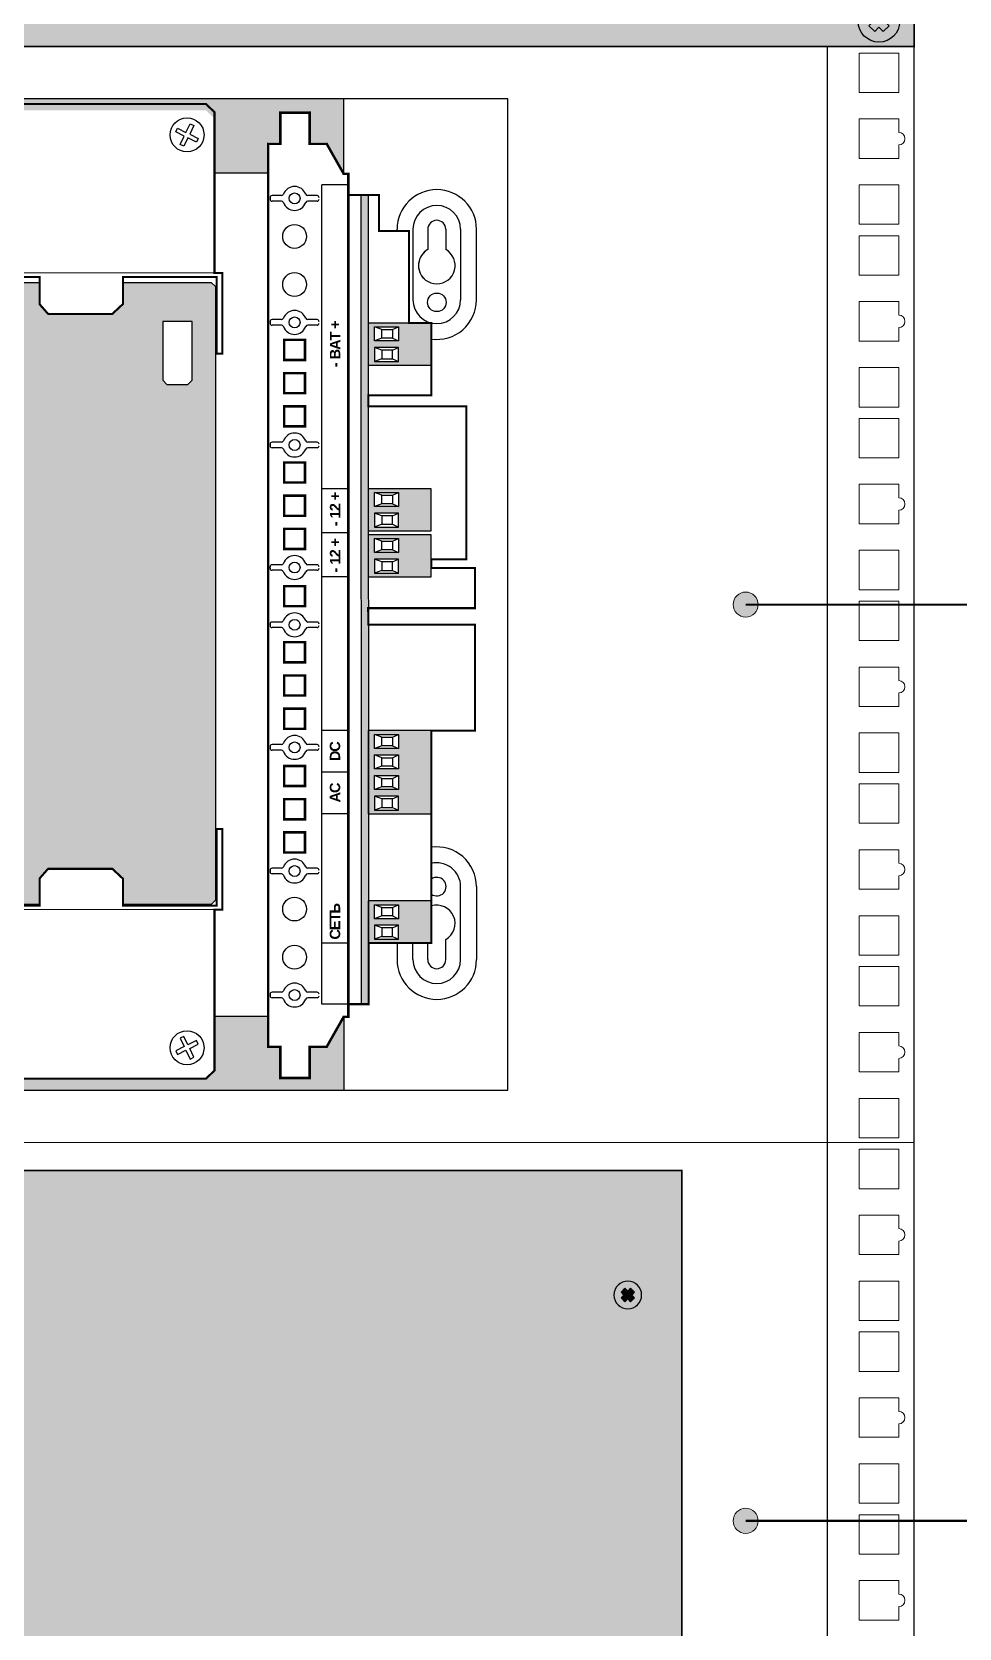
# Paper-space layout '13. УС-1' of a CAD drawing. Header units: millimetres. Extents: x 0 to 2460, y -61 to 297.
# Drawn here: x 91.6 to 136.3, y 143.3 to 220.1 of the extents above; entities that cross this region are included whole.
import ezdxf

# ---------------------------------------------------------------- set-up
doc = ezdxf.new("R2010")
doc.units = ezdxf.units.MM
doc.layers.add('Выноски', color=7, linetype='Continuous', lineweight=0)
doc.styles.add('Arial', font='times.ttf')
doc.styles.get("Standard").update_dxf_attribs({"font": 'arial.ttf'})

# ---------------------------------------------------------------- blocks, each defined once
blk = doc.blocks.new('*U216')
at = {"true_color": 0xc7c7c7}
h = blk.add_hatch(color=9, dxfattribs=at)
h.set_gradient(color1=(93, 101, 98), color2=(179, 179, 179), tint=0.43, name='SPHERICAL')
h.paths.add_polyline_path([(10, 5, 1), (0, 5, 1)])
h.paths.add_polyline_path([(3.98, 2.56), (2.56, 3.98), (3.59, 5), (2.56, 6.02), (3.98, 7.44), (5, 6.41), (6.02, 7.44), (7.44, 6.02), (6.41, 5), (7.44, 3.98), (6.02, 2.56), (5, 3.59)], flags=16)
h = blk.add_hatch(color=250)
h.set_gradient(color1=(39, 42, 41), color2=(103, 113, 116), tint=0.43, name='SPHERICAL')
h.paths.add_polyline_path([(5, 6.41), (3.98, 7.44), (2.56, 6.02), (3.59, 5), (2.56, 3.98), (3.98, 2.56), (5, 3.59), (6.02, 2.56), (7.44, 3.98), (6.41, 5), (7.44, 6.02), (6.02, 7.44)])
at = {"color": 49, "lineweight": 25, "true_color": 0x474747}
blk.add_lwpolyline([(6.41, 5), (7.44, 6.02), (6.02, 7.44), (5, 6.41), (3.98, 7.44), (2.56, 6.02), (3.59, 5), (2.56, 3.98), (3.98, 2.56), (5, 3.59), (6.02, 2.56), (7.44, 3.98), (6.41, 5)], dxfattribs=at)
blk.add_circle((5, 5), 5, dxfattribs=at)
blk = doc.blocks.new('*U217')
at = {"lineweight": 25}
h = blk.add_hatch(color=251, dxfattribs=at)
h.set_gradient(color1=(102, 106, 98), color2=(120, 120, 110), rotation=90, tint=0.43)
h.paths.add_polyline_path([(0, 0), (482, 0), (482, 44), (0, 44)])
at = {"const_width": 0.4}
blk.add_lwpolyline([(0, 0), (482, 0), (482, 44), (0, 44)], close=True, dxfattribs=at)
at = {"lineweight": 25, "rotation": 180}
blk.add_blockref('*U216', (478.5, 11), dxfattribs=at)
blk = doc.blocks.new('*U218')
blk.add_blockref('*U217', (0, 0))
blk = doc.blocks.new('A$C0E72308B')
h = blk.add_hatch(color=92)
h.set_gradient(color1=(4, 220, 8), color2=(3, 135, 5), rotation=90, one_color=1, tint=0.27, name='INVSPHERICAL')
h.paths.add_polyline_path([(3.2, 1.6, 1), (0, 1.6, 1)])
at = {"color": 92}
blk.add_circle((1.6, 1.6), 1.6, dxfattribs=at)
blk = doc.blocks.new('A$C5A1165F7')
at = {"true_color": 0xc7c7c7}
h = blk.add_hatch(color=9, dxfattribs=at)
h.set_gradient(color1=(93, 101, 98), color2=(179, 179, 179), tint=0.43, name='SPHERICAL')
h.paths.add_polyline_path([(10, 5, 1), (0, 5, 1)])
h.paths.add_polyline_path([(3.98, 2.56), (2.56, 3.98), (3.59, 5), (2.56, 6.02), (3.98, 7.44), (5, 6.41), (6.02, 7.44), (7.44, 6.02), (6.41, 5), (7.44, 3.98), (6.02, 2.56), (5, 3.59)], flags=16)
h = blk.add_hatch(color=250)
h.set_gradient(color1=(39, 42, 41), color2=(103, 113, 116), tint=0.43, name='SPHERICAL')
h.paths.add_polyline_path([(5, 6.41), (3.98, 7.44), (2.56, 6.02), (3.59, 5), (2.56, 3.98), (3.98, 2.56), (5, 3.59), (6.02, 2.56), (7.44, 3.98), (6.41, 5), (7.44, 6.02), (6.02, 7.44)])
at = {"color": 49, "lineweight": 25, "true_color": 0x474747}
blk.add_lwpolyline([(6.41, 5), (7.44, 6.02), (6.02, 7.44), (5, 6.41), (3.98, 7.44), (2.56, 6.02), (3.59, 5), (2.56, 3.98), (3.98, 2.56), (5, 3.59), (6.02, 2.56), (7.44, 3.98), (6.41, 5)], dxfattribs=at)
blk.add_circle((5, 5), 5, dxfattribs=at)
blk = doc.blocks.new('A$C0EEA29C5')
h = blk.add_hatch(color=253)
h.dxf.hatch_style = 1
h.paths.add_polyline_path([(370.2, 0.2), (0.2, 0.2), (0.2, 245.2), (370.2, 245.2)])
h.paths.add_polyline_path([(268.88, 74.31), (97.11, 74.31), (97.11, 48.9), (268.88, 48.9)], flags=16)
h.paths.add_polyline_path([(360.53, 215.2, 1), (353.87, 215.2, 1)], flags=16)
h.paths.add_polyline_path([(356.52, 213.57), (357.2, 214.26), (357.88, 213.57), (358.83, 214.52), (358.14, 215.2), (358.83, 215.88), (357.88, 216.83), (357.2, 216.14), (356.52, 216.83), (355.57, 215.88), (356.26, 215.2), (355.57, 214.52)], flags=0)
h.paths.add_polyline_path([(353.87, 30.2, 1), (360.53, 30.2, 1)], flags=16)
h.paths.add_polyline_path([(356.52, 31.83), (355.57, 30.88), (356.26, 30.2), (355.57, 29.52), (356.52, 28.57), (357.2, 29.26), (357.88, 28.57), (358.83, 29.52), (358.14, 30.2), (358.83, 30.88), (357.88, 31.83), (357.2, 31.14)], flags=0)
h.paths.add_polyline_path([(183.6, 67.2, 1), (186.8, 67.2, 1)], flags=0)
h.paths.add_polyline_path([(183.6, 57.2, 1), (186.8, 57.2, 1)], flags=0)
h.paths.add_polyline_path([(16.53, 215.2, 1), (9.87, 215.2, 1)], flags=16)
h.paths.add_polyline_path([(9.87, 30.2, 1), (16.53, 30.2, 1)], flags=16)
h.paths.add_polyline_path([(14.83, 214.52), (14.14, 215.2), (14.83, 215.88), (13.88, 216.83), (13.2, 216.14), (12.52, 216.83), (11.57, 215.88), (12.26, 215.2), (11.57, 214.52), (12.52, 213.57), (13.2, 214.26), (13.88, 213.57)], flags=0)
h.paths.add_polyline_path([(14.83, 30.88), (13.88, 31.83), (13.2, 31.14), (12.52, 31.83), (11.57, 30.88), (12.26, 30.2), (11.57, 29.52), (12.52, 28.57), (13.2, 29.26), (13.88, 28.57), (14.83, 29.52), (14.14, 30.2)], flags=0)
h.paths.add_polyline_path([(192.35, 61.38), (215.56, 61.38), (215.56, 53.14), (192.35, 53.14)], flags=8)
h.paths.add_polyline_path([(192.76, 71.38), (219.29, 71.38), (219.29, 63.14), (192.76, 63.14)], flags=8)
h.paths.add_polyline_path([(99.29, 73.46), (174.95, 73.46), (174.95, 49.02), (99.29, 49.02)], flags=8)
at = {"const_width": 0.4}
blk.add_lwpolyline([(0.2, 245.2), (370.2, 245.2), (370.2, 0.2), (0.2, 0.2)], close=True, dxfattribs=at)
blk.add_lwpolyline([(97.11, 74.31), (268.88, 74.31), (268.88, 48.9), (97.11, 48.9)], close=True)
at = {"lineweight": 25, "yscale": 0.6666666666666666, "zscale": 0.6666666666666666}
for p, xscale in [((9.87, 211.87), 0.6666666666666666), ((360.53, 211.87), -0.6666666666666666)]:
    blk.add_blockref('A$C5A1165F7', p, dxfattribs=dict(at, xscale=xscale))
at = {"color": 9, "xscale": -1}
for p in [(186.8, 65.6), (186.8, 55.6)]:
    blk.add_blockref('A$C0E72308B', p, dxfattribs=at)
at = {"lineweight": 25, "yscale": 0.6666666666666666, "zscale": 0.6666666666666666, "rotation": 180}
for p, xscale in [((9.87, 33.53), -0.6666666666666666), ((360.53, 33.53), 0.6666666666666666)]:
    blk.add_blockref('A$C5A1165F7', p, dxfattribs=dict(at, xscale=xscale))
at = {"insert": (137.1, 62.1), "char_height": 7, "width": 79.9736, "attachment_point": 5, "line_spacing_factor": 0.85, "style": 'Arial'}
blk.add_mtext('{\\fArial|b1|i0|c204|p34;МАРС АРСИНАЛ\\PБАО-300(60)', dxfattribs=at)
at = {"char_height": 4, "width": 86, "attachment_point": 5, "style": 'Arial'}
for s, insert in [('{\\fArial|b1|i0|c204|p34;ПИТАНИЕ', (206.09, 67.2)), ('{\\fArial|b1|i0|c204|p34;РАБОТА', (204.13, 57.2))]:
    blk.add_mtext(s, dxfattribs=dict(at, insert=insert))
blk = doc.blocks.new('A$C20F5563F')
blk.add_line((461, 0), (461, -264))
at = {"const_width": 0.25}
blk.add_lwpolyline([(0, 0), (482, 0), (482, -264), (0, -264)], close=True, dxfattribs=at)
at = {"lineweight": 15}
for points in [[(478.25, -1.6), (468.75, -1.6), (468.75, -11.1), (478.25, -11.1)], [(478.25, -33.35), (468.75, -33.35), (468.75, -42.85), (478.25, -42.85)], [(478.25, -45.6), (468.75, -45.6), (468.75, -55.1), (478.25, -55.1)], [(478.25, -77.35), (468.75, -77.35), (468.75, -86.85), (478.25, -86.85)], [(478.25, -89.6), (468.75, -89.6), (468.75, -99.1), (478.25, -99.1)]]:
    blk.add_lwpolyline(points, close=True, dxfattribs=at)
for points in [[(478.25, -20.72), (478.25, -17.47), (468.75, -17.47), (468.75, -26.97), (478.25, -26.97), (478.25, -23.72)], [(478.25, -64.72), (478.25, -61.47), (468.75, -61.47), (468.75, -70.97), (478.25, -70.97), (478.25, -67.72)], [(478.25, -108.72), (478.25, -105.47), (468.75, -105.47), (468.75, -114.97), (478.25, -114.97), (478.25, -111.72)]]:
    blk.add_lwpolyline(points, dxfattribs=at)
for centre in [(478.25, -22.22), (478.25, -66.22), (478.25, -110.22)]:
    blk.add_arc(centre, 1.5, 270, 90, dxfattribs=at)
at = {"color": 1}
blk.add_blockref('A$C0EEA29C5', (55.8, -251.91), dxfattribs=at)
blk = doc.blocks.new('ПАК-СМ_БП')
h = blk.add_hatch(color=42)
h.dxf.hatch_style = 1
h.paths.add_polyline_path([(10.49, -16.1), (205.36, -15.98), (205.36, -17.69), (10.49, -17.81)])
h = blk.add_hatch(color=64)
h.dxf.hatch_style = 1
h.paths.add_polyline_path([(35.34, -32.91), (25.22, -32.91), (25.22, -17.69), (35.34, -17.69)])
h.paths.add_polyline_path([(31.08, -25), (34.45, -25), (34.45, -19.23), (31.08, -19.23)], flags=16)
h.paths.add_polyline_path([(31.73, -23.58), (33.79, -23.58), (33.79, -20.95), (31.73, -20.95)], flags=0)
h.paths.add_polyline_path([(29.48, -25), (29.48, -19.23), (26.11, -19.23), (26.11, -25)], flags=16)
h.paths.add_polyline_path([(28.84, -23.58), (28.84, -20.95), (26.78, -20.95), (26.78, -23.58)], flags=0)
h = blk.add_hatch(color=64)
h.dxf.hatch_style = 1
h.paths.add_polyline_path([(76.36, -32.91), (56.3, -32.91), (56.3, -17.69), (76.36, -17.69)])
h.paths.add_polyline_path([(65.53, -25), (65.53, -19.23), (62.16, -19.23), (62.16, -25)], flags=16)
h.paths.add_polyline_path([(64.87, -23.58), (64.87, -20.95), (62.8, -20.95), (62.8, -23.58)], flags=0)
h.paths.add_polyline_path([(67.13, -25), (70.5, -25), (70.5, -19.23), (67.13, -19.23)], flags=16)
h.paths.add_polyline_path([(67.77, -23.58), (69.84, -23.58), (69.84, -20.95), (67.77, -20.95)], flags=0)
h.paths.add_polyline_path([(60.56, -25), (60.56, -19.23), (57.19, -19.23), (57.19, -25)], flags=16)
h.paths.add_polyline_path([(59.92, -23.58), (59.92, -20.95), (57.86, -20.95), (57.86, -23.58)], flags=0)
h.paths.add_polyline_path([(72.1, -25), (75.47, -25), (75.47, -19.23), (72.1, -19.23)], flags=16)
h.paths.add_polyline_path([(72.74, -23.58), (74.81, -23.58), (74.81, -20.95), (72.74, -20.95)], flags=0)
h = blk.add_hatch(color=64)
h.dxf.hatch_style = 1
h.paths.add_polyline_path([(123.52, -32.91), (113.4, -32.91), (113.4, -17.69), (123.52, -17.69)])
h.paths.add_polyline_path([(119.26, -25), (122.63, -25), (122.63, -19.23), (119.26, -19.23)], flags=16)
h.paths.add_polyline_path([(119.91, -23.58), (121.97, -23.58), (121.97, -20.95), (119.91, -20.95)], flags=0)
h.paths.add_polyline_path([(117.66, -25), (117.66, -19.23), (114.29, -19.23), (114.29, -25)], flags=16)
h.paths.add_polyline_path([(117.02, -23.58), (117.02, -20.95), (114.96, -20.95), (114.96, -23.58)], flags=0)
h = blk.add_hatch(color=64)
h.dxf.hatch_style = 1
h.paths.add_polyline_path([(134.63, -32.91), (124.51, -32.91), (124.51, -17.69), (134.63, -17.69)])
h.paths.add_polyline_path([(130.37, -25), (133.74, -25), (133.74, -19.23), (130.37, -19.23)], flags=16)
h.paths.add_polyline_path([(131.02, -23.58), (133.08, -23.58), (133.08, -20.95), (131.02, -20.95)], flags=0)
h.paths.add_polyline_path([(128.77, -25), (128.77, -19.23), (125.4, -19.23), (125.4, -25)], flags=16)
h.paths.add_polyline_path([(128.13, -23.58), (128.13, -20.95), (126.07, -20.95), (126.07, -23.58)], flags=0)
h = blk.add_hatch(color=64)
h.dxf.hatch_style = 1
h.paths.add_polyline_path([(174.5, -32.91), (164.38, -32.91), (164.38, -17.69), (174.5, -17.69)])
h.paths.add_polyline_path([(170.24, -25), (173.61, -25), (173.61, -19.23), (170.24, -19.23)], flags=16)
h.paths.add_polyline_path([(170.88, -23.58), (172.94, -23.58), (172.94, -20.95), (170.88, -20.95)], flags=0)
h.paths.add_polyline_path([(168.64, -25), (168.64, -19.23), (165.27, -19.23), (165.27, -25)], flags=16)
h.paths.add_polyline_path([(167.99, -23.58), (167.99, -20.95), (165.93, -20.95), (165.93, -23.58)], flags=0)
at = {"lineweight": 30}
for p, q in [((12.02, 3.19), (12.02, 5.45)), ((12.86, 5.95), (12.52, 5.95)), ((13.36, 3.19), (13.36, 5.45)), ((41.88, 3.19), (41.88, 5.45)), ((42.72, 5.95), (42.38, 5.95)), ((43.22, 3.19), (43.22, 5.45)), ((71.66, 3.19), (71.66, 5.45)), ((72.5, 5.95), (72.16, 5.95)), ((73, 3.19), (73, 5.45)), ((101.18, 3.19), (101.18, 5.45)), ((102.02, 5.95), (101.68, 5.95)), ((102.52, 3.19), (102.52, 5.45)), ((114.97, 3.19), (114.97, 5.45)), ((115.47, 5.95), (115.81, 5.95)), ((116.31, 3.19), (116.31, 5.45)), ((144.48, 3.19), (144.48, 5.45)), ((145.32, 5.95), (144.98, 5.95)), ((145.82, 3.19), (145.82, 5.45)), ((174, 3.19), (174, 5.45)), ((174.84, 5.95), (174.5, 5.95)), ((175.34, 3.19), (175.34, 5.45)), ((203.86, 3.19), (203.86, 5.45)), ((204.7, 5.95), (204.36, 5.95)), ((205.2, 3.19), (205.2, 5.45)), ((12.02, -5.39), (12.02, -3.13)), ((13.36, -5.39), (13.36, -3.13)), ((41.88, -5.39), (41.88, -3.13)), ((43.22, -5.39), (43.22, -3.13)), ((71.66, -5.39), (71.66, -3.13)), ((73, -5.39), (73, -3.13)), ((101.18, -5.39), (101.18, -3.13)), ((102.52, -5.39), (102.52, -3.13)), ((114.97, -5.39), (114.97, -3.13)), ((116.31, -5.39), (116.31, -3.13)), ((144.48, -5.39), (144.48, -3.13)), ((145.82, -5.39), (145.82, -3.13)), ((174, -5.39), (174, -3.13)), ((175.34, -5.39), (175.34, -3.13)), ((203.86, -5.39), (203.86, -3.13)), ((205.2, -5.39), (205.2, -3.13)), ((10.49, -12.9), (10.49, -6.55)), ((10.49, -6.55), (207.81, -6.55)), ((207.81, -12.9), (207.81, -6.55))]:
    blk.add_line(p, q, dxfattribs=at)
for p, q in [((25.22, -12.9), (25.22, -6.55)), ((56.3, -12.9), (56.3, -6.55)), ((66.33, -12.9), (66.33, -6.55)), ((76.36, -12.9), (76.36, -6.55)), ((113.4, -12.9), (113.4, -6.55)), ((124.02, -12.9), (124.02, -6.55)), ((134.63, -12.9), (134.63, -6.55)), ((26.78, -20.95), (26.11, -19.23)), ((28.84, -20.95), (29.48, -19.23)), ((31.73, -20.95), (31.08, -19.23)), ((33.79, -20.95), (34.45, -19.23)), ((57.86, -20.95), (57.19, -19.23)), ((59.92, -20.95), (60.56, -19.23)), ((62.8, -20.95), (62.16, -19.23)), ((64.87, -20.95), (65.53, -19.23)), ((67.77, -20.95), (67.13, -19.23)), ((69.84, -20.95), (70.5, -19.23)), ((72.74, -20.95), (72.1, -19.23)), ((74.81, -20.95), (75.47, -19.23)), ((114.96, -20.95), (114.29, -19.23)), ((117.02, -20.95), (117.66, -19.23)), ((119.91, -20.95), (119.26, -19.23)), ((121.97, -20.95), (122.63, -19.23)), ((126.07, -20.95), (125.4, -19.23)), ((128.13, -20.95), (128.77, -19.23)), ((131.02, -20.95), (130.37, -19.23)), ((133.08, -20.95), (133.74, -19.23)), ((165.93, -20.95), (165.27, -19.23)), ((167.99, -20.95), (168.64, -19.23)), ((170.88, -20.95), (170.24, -19.23)), ((172.94, -20.95), (173.61, -19.23)), ((26.78, -23.58), (26.11, -25)), ((28.84, -23.58), (29.48, -25)), ((31.73, -23.58), (31.08, -25)), ((33.79, -23.58), (34.45, -25)), ((57.86, -23.58), (57.19, -25)), ((59.92, -23.58), (60.56, -25)), ((62.8, -23.58), (62.16, -25)), ((64.87, -23.58), (65.53, -25)), ((67.77, -23.58), (67.13, -25)), ((69.84, -23.58), (70.5, -25)), ((72.74, -23.58), (72.1, -25)), ((74.81, -23.58), (75.47, -25)), ((114.96, -23.58), (114.29, -25)), ((117.02, -23.58), (117.66, -25)), ((119.91, -23.58), (119.26, -25)), ((121.97, -23.58), (122.63, -25)), ((126.07, -23.58), (125.4, -25)), ((128.13, -23.58), (128.77, -25)), ((131.02, -23.58), (130.37, -25)), ((133.08, -23.58), (133.74, -25)), ((165.93, -23.58), (165.27, -25)), ((167.99, -23.58), (168.64, -25)), ((170.88, -23.58), (170.24, -25)), ((172.94, -23.58), (173.61, -25))]:
    blk.add_line(p, q)
at = {"const_width": 0.6}
for points in [[(217.68, 6.41), (0.22, 6.41), (0.22, 3.47), (-7.28, 3.47), (-7.28, -3.6), (0.22, -3.6), (0.22, -7.7), (7.45, -11.8), (7.45, -12.9), (210.45, -12.9), (210.45, -11.8), (217.68, -7.7), (217.68, -3.6), (225.17, -3.6), (225.17, 3.47), (217.68, 3.47)], [(51.86, -2.49), (47.02, -2.49), (47.02, 2.55), (51.86, 2.55)], [(59.86, -2.49), (55.02, -2.49), (55.02, 2.55), (59.86, 2.55)], [(67.86, -2.49), (63.02, -2.49), (63.02, 2.55), (67.86, 2.55)], [(81.65, -2.49), (76.81, -2.49), (76.81, 2.55), (81.65, 2.55)], [(89.65, -2.49), (84.81, -2.49), (84.81, 2.55), (89.65, 2.55)], [(97.65, -2.49), (92.81, -2.49), (92.81, 2.55), (97.65, 2.55)], [(111.16, -2.49), (106.33, -2.49), (106.33, 2.55), (111.16, 2.55)], [(124.95, -2.49), (120.11, -2.49), (120.11, 2.55), (124.95, 2.55)], [(132.95, -2.49), (128.11, -2.49), (128.11, 2.55), (132.95, 2.55)], [(140.95, -2.49), (136.11, -2.49), (136.11, 2.55), (140.95, 2.55)], [(154.46, -2.49), (149.63, -2.49), (149.63, 2.55), (154.46, 2.55)], [(162.46, -2.49), (157.63, -2.49), (157.63, 2.55), (162.46, 2.55)], [(170.46, -2.49), (165.63, -2.49), (165.63, 2.55), (170.46, 2.55)]]:
    blk.add_lwpolyline(points, close=True, dxfattribs=at)
at = {"lineweight": 30, "const_width": 0.3}
blk.add_lwpolyline([(7.45, -12.9), (7.45, -12.9)], close=True, dxfattribs=at)
at = {"const_width": 0.5}
blk.add_lwpolyline([(10.49, -12.9), (10.49, -17.81), (25.22, -17.81), (25.22, -32.91), (76.36, -32.91), (76.36, -43.45), (101.9, -43.45), (101.89, -17.75), (105.86, -17.69), (105.86, -43.45), (115.5, -43.45), (115.5, -32.91), (117.64, -32.91), (117.64, -41.33), (154.47, -41.33), (154.45, -17.72), (157.1, -17.72), (157.1, -32.91), (174.5, -32.91), (174.5, -27.51), (196.71, -27.51), (196.71, -20.31), (205.36, -20.31), (205.36, -12.9)], dxfattribs=at)
for points in [[(10.49, -16.1), (205.36, -15.98), (205.36, -17.69), (10.49, -17.81)], [(25.22, -32.91), (35.34, -32.91), (35.34, -17.69), (25.22, -17.69)], [(56.3, -32.91), (76.36, -32.91), (76.36, -17.69), (56.3, -17.69)], [(113.4, -32.91), (123.52, -32.91), (123.52, -17.69), (113.4, -17.69)], [(124.51, -32.91), (134.63, -32.91), (134.63, -17.69), (124.51, -17.69)], [(164.38, -32.91), (174.5, -32.91), (174.5, -17.69), (164.38, -17.69)], [(26.11, -25), (29.48, -25), (29.48, -19.23), (26.11, -19.23)], [(26.78, -23.58), (28.84, -23.58), (28.84, -20.95), (26.78, -20.95)], [(34.45, -25), (31.08, -25), (31.08, -19.23), (34.45, -19.23)], [(33.79, -23.58), (31.73, -23.58), (31.73, -20.95), (33.79, -20.95)], [(57.19, -25), (60.56, -25), (60.56, -19.23), (57.19, -19.23)], [(57.86, -23.58), (59.92, -23.58), (59.92, -20.95), (57.86, -20.95)], [(65.53, -25), (62.16, -25), (62.16, -19.23), (65.53, -19.23)], [(64.87, -23.58), (62.8, -23.58), (62.8, -20.95), (64.87, -20.95)], [(70.5, -25), (67.13, -25), (67.13, -19.23), (70.5, -19.23)], [(69.84, -23.58), (67.77, -23.58), (67.77, -20.95), (69.84, -20.95)], [(75.47, -25), (72.1, -25), (72.1, -19.23), (75.47, -19.23)], [(74.81, -23.58), (72.74, -23.58), (72.74, -20.95), (74.81, -20.95)], [(114.29, -25), (117.66, -25), (117.66, -19.23), (114.29, -19.23)], [(114.96, -23.58), (117.02, -23.58), (117.02, -20.95), (114.96, -20.95)], [(122.63, -25), (119.26, -25), (119.26, -19.23), (122.63, -19.23)], [(121.97, -23.58), (119.91, -23.58), (119.91, -20.95), (121.97, -20.95)], [(125.4, -25), (128.77, -25), (128.77, -19.23), (125.4, -19.23)], [(126.07, -23.58), (128.13, -23.58), (128.13, -20.95), (126.07, -20.95)], [(133.74, -25), (130.37, -25), (130.37, -19.23), (133.74, -19.23)], [(133.08, -23.58), (131.02, -23.58), (131.02, -20.95), (133.08, -20.95)], [(165.27, -25), (168.64, -25), (168.64, -19.23), (165.27, -19.23)], [(165.93, -23.58), (167.99, -23.58), (167.99, -20.95), (165.93, -20.95)], [(173.61, -25), (170.24, -25), (170.24, -19.23), (173.61, -19.23)], [(172.94, -23.58), (170.88, -23.58), (170.88, -20.95), (172.94, -20.95)]]:
    blk.add_lwpolyline(points, close=True)
at = {"lineweight": 30}
for centre, radius in [((12.69, 0.03), 1.31), ((21.81, 0.03), 2.87), ((33.4, 0.03), 2.87), ((42.55, 0.03), 1.31), ((72.33, 0.03), 1.31), ((101.85, 0.03), 1.31), ((115.64, 0.03), 1.31), ((145.15, 0.03), 1.31), ((174.67, 0.03), 1.31), ((183.8, 0.03), 2.87), ((195.38, 0.03), 2.87), ((204.53, 0.03), 1.31)]:
    blk.add_circle(centre, radius, dxfattribs=at)
for centre, radius, start, end in [((12.52, 5.45), 0.5, 90, 180), ((12.86, 5.45), 0.5, 0, 90), ((42.38, 5.45), 0.5, 90, 180), ((42.72, 5.45), 0.5, 0, 90), ((72.16, 5.45), 0.5, 90, 180), ((72.5, 5.45), 0.5, 0, 90), ((101.68, 5.45), 0.5, 90, 180), ((102.02, 5.45), 0.5, 0, 90), ((115.47, 5.45), 0.5, 90, 180), ((115.81, 5.45), 0.5, 0, 90), ((144.98, 5.45), 0.5, 90, 180), ((145.32, 5.45), 0.5, 0, 90), ((174.5, 5.45), 0.5, 90, 180), ((174.84, 5.45), 0.5, 0, 90), ((204.36, 5.45), 0.5, 90, 180), ((204.7, 5.45), 0.5, 0, 90), ((12.69, 0.03), 2.87, 110.3564, 249.6436), ((11.52, 3.19), 0.5, 290.3564, 0), ((13.86, 3.19), 0.5, 180, 249.6436), ((12.69, 0.03), 2.87, 290.3564, 69.6436), ((42.55, 0.03), 2.87, 110.3564, 249.6436), ((41.38, 3.19), 0.5, 290.3564, 0), ((43.72, 3.19), 0.5, 180, 249.6436), ((42.55, 0.03), 2.87, 290.3564, 69.6436), ((72.33, 0.03), 2.87, 110.3564, 249.6436), ((71.16, 3.19), 0.5, 290.3564, 0), ((73.5, 3.19), 0.5, 180, 249.6436), ((72.33, 0.03), 2.87, 290.3564, 69.6436), ((101.85, 0.03), 2.87, 110.3564, 249.6436), ((100.68, 3.19), 0.5, 290.3564, 0), ((103.02, 3.19), 0.5, 180, 249.6436), ((101.85, 0.03), 2.87, 290.3564, 69.6436), ((115.64, 0.03), 2.87, 110.3564, 249.6436), ((114.47, 3.19), 0.5, 290.3564, 0), ((116.81, 3.19), 0.5, 180, 249.6436), ((115.64, 0.03), 2.87, 290.3564, 69.6436), ((145.15, 0.03), 2.87, 110.3564, 249.6436), ((143.98, 3.19), 0.5, 290.3564, 0), ((146.32, 3.19), 0.5, 180, 249.6436), ((145.15, 0.03), 2.87, 290.3564, 69.6436), ((174.67, 0.03), 2.87, 110.3564, 249.6436), ((173.5, 3.19), 0.5, 290.3564, 0), ((175.84, 3.19), 0.5, 180, 249.6436), ((174.67, 0.03), 2.87, 290.3564, 69.6436), ((204.53, 0.03), 2.87, 110.3564, 249.6436), ((203.36, 3.19), 0.5, 290.3564, 0), ((205.7, 3.19), 0.5, 180, 249.6436), ((204.53, 0.03), 2.87, 290.3564, 69.6436), ((11.52, -3.13), 0.5, 0, 69.6436), ((13.86, -3.13), 0.5, 110.3564, 180), ((41.38, -3.13), 0.5, 0, 69.6436), ((43.72, -3.13), 0.5, 110.3564, 180), ((71.16, -3.13), 0.5, 0, 69.6436), ((73.5, -3.13), 0.5, 110.3564, 180), ((100.68, -3.13), 0.5, 0, 69.6436), ((103.02, -3.13), 0.5, 110.3564, 180), ((114.47, -3.13), 0.5, 0, 69.6436), ((116.81, -3.13), 0.5, 110.3564, 180), ((143.98, -3.13), 0.5, 0, 69.6436), ((146.32, -3.13), 0.5, 110.3564, 180), ((173.5, -3.13), 0.5, 0, 69.6436), ((175.84, -3.13), 0.5, 110.3564, 180), ((203.36, -3.13), 0.5, 0, 69.6436), ((205.7, -3.13), 0.5, 110.3564, 180), ((12.52, -5.39), 0.5, 180, 270), ((12.86, -5.39), 0.5, 270, 0), ((42.38, -5.39), 0.5, 180, 270), ((42.72, -5.39), 0.5, 270, 0), ((72.16, -5.39), 0.5, 180, 270), ((72.5, -5.39), 0.5, 270, 0), ((101.68, -5.39), 0.5, 180, 270), ((102.02, -5.39), 0.5, 270, 0), ((115.47, -5.39), 0.5, 180, 270), ((115.81, -5.39), 0.5, 270, 0), ((144.98, -5.39), 0.5, 180, 270), ((145.32, -5.39), 0.5, 270, 0), ((174.5, -5.39), 0.5, 180, 270), ((174.84, -5.39), 0.5, 270, 0), ((204.36, -5.39), 0.5, 180, 270), ((204.7, -5.39), 0.5, 270, 0)]:
    blk.add_arc(centre, radius, start, end, dxfattribs=at)
at = {"char_height": 2.5, "attachment_point": 5}
for s, width, insert in [('{\\fArial|b1|i0|c204|p34;\\T0.9СЕТЬ}', 9.2162, (30.31, -9.72)), ('{\\fArial|b1|i0|c204|p34;\\T0.9AC}', 3.9336, (61.34, -9.72)), ('{\\fArial|b1|i0|c204|p34;\\T0.9DC}', 3.9336, (71.29, -9.72)), ('{\\fArial|b1|i0|c204|p34;\\T0.9- 12 +}', 9.2162, (118.49, -9.72)), ('{\\fArial|b1|i0|c204|p34;\\T0.9- 12 +}', 9.2162, (129.61, -9.72)), ('{\\fArial|b1|i0|c204|p34;\\T0.9- BAT +}', 11.555, (169.41, -9.72))]:
    blk.add_mtext_dynamic_manual_height_columns(s, width=width, gutter_width=12.5, heights=[0], dxfattribs=dict(at, insert=insert))
blk = doc.blocks.new('АКБ ОС')
h = blk.add_hatch(color=252)
h.dxf.hatch_style = 1
h.paths.add_polyline_path([(35.51, 58.1), (34.51, 57.1), (34.51, 35.47), (40.82, 35.47), (43.09, 33.47), (43.09, 17.99), (40.71, 15.44), (34.51, 15.44), (34.51, -5.83), (35.51, -6.83), (183.31, -6.83), (184.31, -5.83), (184.31, 15.44), (179.1, 15.44), (176.72, 17.99), (176.72, 33.47), (179, 35.47), (184.31, 35.47), (184.31, 58.1)])
h.paths.add_polyline_path([(159.75, 46.43), (159.75, 51.49), (160.75, 52.49), (174.91, 52.49), (174.91, 45.43), (160.75, 45.43)], flags=16)
h.paths.add_polyline_path([(159.75, 4.83), (160.75, 5.83), (174.91, 5.83), (174.91, -1.22), (160.75, -1.22), (159.75, -0.22)], flags=16)
for p, q in [((33.24, -6.62), (33.28, 57.83)), ((186.58, -6.62), (186.54, 57.83))]:
    blk.add_line(p, q)
at = {"const_width": 0.5}
for points in [[(52.6, 59.78), (52.6, 58.48), (34.19, 58.48), (34.19, 35.47), (40.82, 35.47), (43.09, 33.47), (43.09, 17.99), (40.71, 15.44), (34.19, 15.44), (34.19, -7.17), (52.65, -7.17), (52.65, -8.49), (33.24, -8.49), (33.24, -6.62), (-5.48, -6.62), (-7.46, -4.55), (-7.46, 56.02), (-5.27, 57.83), (33.28, 57.83), (33.28, 59.78), (52.6, 59.78)], [(167.22, 59.78), (167.22, 58.48), (185.62, 58.48), (185.62, 35.47), (179, 35.47), (176.72, 33.47), (176.72, 17.99), (179.1, 15.44), (185.62, 15.44), (185.62, -7.17), (167.17, -7.17), (167.17, -8.49), (186.58, -8.49), (186.58, -6.62), (225.3, -6.62), (227.28, -4.55), (227.28, 56.02), (225.09, 57.83), (186.54, 57.83), (186.54, 59.78), (167.22, 59.78)]]:
    blk.add_lwpolyline(points, dxfattribs=at)
for points in [[(34.51, 35.47), (34.51, 57.1), (35.51, 58.1), (184.31, 58.1), (184.31, 35.47)], [(2.72, 50.7), (2.28, 49.8), (0.27, 50.78), (-0.72, 48.74), (-1.62, 49.18), (-0.62, 51.22), (-2.72, 52.24), (-2.28, 53.14), (-0.18, 52.11), (0.82, 54.17), (1.71, 53.71), (0.71, 51.68), (2.72, 50.7)], [(217.1, 50.7), (217.54, 49.8), (219.54, 50.78), (220.54, 48.74), (221.44, 49.18), (220.44, 51.22), (222.53, 52.24), (222.09, 53.14), (220, 52.11), (219, 54.17), (218.11, 53.71), (219.1, 51.68), (217.1, 50.7)], [(184.31, 15.44), (184.31, -5.83), (183.31, -6.83), (35.51, -6.83), (34.51, -5.83), (34.51, 15.44)], [(2.72, 0.77), (2.28, 1.67), (0.27, 0.69), (-0.72, 2.73), (-1.62, 2.29), (-0.62, 0.25), (-2.72, -0.77), (-2.28, -1.67), (-0.18, -0.65), (0.82, -2.7), (1.71, -2.25), (0.71, -0.21), (2.72, 0.77)], [(217.1, 0.77), (217.54, 1.67), (219.54, 0.69), (220.54, 2.73), (221.44, 2.29), (220.44, 0.25), (222.53, -0.77), (222.09, -1.67), (220, -0.65), (219, -2.7), (218.11, -2.25), (219.1, -0.21), (217.1, 0.77)]]:
    blk.add_lwpolyline(points)
for points in [[(160.75, 52.49), (174.91, 52.49), (174.91, 45.43), (160.75, 45.43), (159.75, 46.43), (159.75, 51.49)], [(160.75, -1.22), (174.91, -1.22), (174.91, 5.83), (160.75, 5.83), (159.75, 4.83), (159.75, -0.22)]]:
    blk.add_lwpolyline(points, close=True)
for centre in [(0, 51.47), (219.82, 51.47), (0, 0), (219.82, 0)]:
    blk.add_circle(centre, 4.09)
blk = doc.blocks.new('A$C2F656043')
h = blk.add_hatch(color=30)
h.dxf.hatch_style = 1
h.paths.add_polyline_path([(199.49, 240.94), (195.39, 240.94), (191.29, 233.7), (190.2, 233.7), (190.2, 233.55), (180.45, 233.55), (180.45, 234.9, 0.414214), (178.95, 236.4), (175.06, 236.4, 0.414214), (173.56, 234.9), (173.56, 233.55), (154.52, 233.55), (154.52, 234.9, 0.414214), (153.02, 236.4), (149.12, 236.4, 0.414214), (147.62, 234.9), (147.62, 233.55), (131.78, 233.55), (131.78, 240.55), (128.84, 240.55), (128.84, 248.05), (121.76, 248.05), (121.76, 240.55), (117.66, 240.55), (113.69, 233.55), (102.66, 233.55), (102.66, 234.9, 0.414214), (101.16, 236.4), (97.26, 236.4, 0.414214), (95.76, 234.9), (95.76, 233.55), (85.7, 233.55), (85.7, 251.4), (344.6, 251.4), (344.6, 233.7), (344.56, 233.7), (340.46, 240.94), (336.36, 240.94), (336.36, 248.43), (329.28, 248.43), (329.28, 240.94), (326.34, 240.94), (326.34, 233.55), (313.45, 233.55), (313.45, 246.64), (311.38, 248.61), (250.8, 248.61), (248.99, 246.42), (248.99, 233.55), (232.32, 233.55), (232.32, 234.9, 0.414214), (230.82, 236.4), (226.92, 236.4, 0.414214), (225.42, 234.9), (225.42, 233.55), (209.51, 233.55), (209.51, 240.94), (206.57, 240.94), (206.57, 248.43), (199.49, 248.43)])
h.paths.add_polyline_path([(179.99, 243.97), (174.34, 243.97), (174.34, 238.33), (179.99, 238.33)], flags=16)
h.paths.add_polyline_path([(154.05, 243.97), (148.41, 243.97), (148.41, 238.33), (154.05, 238.33)], flags=16)
h.paths.add_polyline_path([(226.2, 243.97), (226.2, 238.33), (231.85, 238.33), (231.85, 243.97)], flags=16)
h.paths.add_polyline_path([(102.19, 243.97), (96.54, 243.97), (96.54, 238.33), (102.19, 238.33)], flags=16)
h = blk.add_hatch(color=30)
h.dxf.hatch_style = 1
h.paths.add_polyline_path([(344.6, 12.6), (344.6, 30.3), (344.56, 30.3), (340.46, 23.06), (336.36, 23.06), (336.36, 15.57), (329.28, 15.57), (329.28, 23.06), (326.34, 23.06), (326.34, 30.45), (313.45, 30.45), (313.45, 17.36), (311.38, 15.39), (250.8, 15.39), (248.99, 17.58), (248.99, 30.45), (232.32, 30.45), (232.32, 29.1, -0.414214), (230.82, 27.6), (226.92, 27.6, -0.414214), (225.42, 29.1), (225.42, 30.45), (209.51, 30.45), (209.51, 23.06), (206.57, 23.06), (206.57, 15.57), (199.49, 15.57), (199.49, 23.06), (195.39, 23.06), (191.29, 30.3), (190.2, 30.3), (180.45, 30.43), (180.45, 29.1, -0.414214), (178.95, 27.6), (175.06, 27.6, -0.414214), (173.56, 29.1), (173.56, 30.45), (154.52, 30.45), (154.52, 29.1, -0.414214), (153.02, 27.6), (149.12, 27.6, -0.414214), (147.62, 29.1), (147.62, 30.45), (131.78, 30.45), (131.78, 23.45), (128.84, 23.45), (128.84, 15.95), (121.76, 15.95), (121.76, 23.45), (117.66, 23.45), (113.69, 30.45), (102.66, 30.45), (102.66, 29.1, -0.414214), (101.16, 27.6), (97.26, 27.6, -0.414214), (95.76, 29.1), (95.76, 30.45), (85.7, 30.45), (85.7, 12.6)])
h.paths.add_polyline_path([(179.99, 20.03), (174.34, 20.03), (174.34, 25.67), (179.99, 25.67)], flags=16)
h.paths.add_polyline_path([(154.05, 20.03), (148.41, 20.03), (148.41, 25.67), (154.05, 25.67)], flags=16)
h.paths.add_polyline_path([(226.2, 20.03), (226.2, 25.67), (231.85, 25.67), (231.85, 20.03)], flags=16)
h.paths.add_polyline_path([(102.19, 20.03), (96.54, 20.03), (96.54, 25.67), (102.19, 25.67)], flags=16)
for p, q in [((461, 264), (461, 0)), ((357.43, 219.44), (357.43, 219.94))]:
    blk.add_line(p, q)
at = {"lineweight": 30}
for p, q in [((344.6, 233.7), (344.6, 251.4)), ((313.45, 233.55), (326.34, 233.55)), ((361.25, 219.94), (361.25, 202.98)), ((364.82, 219.94), (364.82, 215.06)), ((369.16, 219.94), (369.16, 215.06)), ((372.73, 219.94), (372.73, 202.98)), ((376.55, 202.98), (376.55, 219.94)), ((372.73, 44.06), (372.73, 61.65)), ((376.55, 61.65), (376.55, 44.06)), ((357.43, 48.07), (357.43, 44.06)), ((361.25, 44.06), (361.25, 48.07)), ((364.82, 44.06), (364.82, 48.07)), ((369.16, 44.06), (369.16, 48.94)), ((313.45, 30.45), (326.34, 30.45)), ((344.6, 30.3), (344.6, 12.6))]:
    blk.add_line(p, q, dxfattribs=at)
at = {"const_width": 0.25}
blk.add_lwpolyline([(0, 264), (482, 264), (482, 0), (0, 0)], close=True, dxfattribs=at)
at = {"lineweight": 15}
for points in [[(478.25, 262.4), (468.75, 262.4), (468.75, 252.9), (478.25, 252.9)], [(478.25, 230.65), (468.75, 230.65), (468.75, 221.15), (478.25, 221.15)], [(478.25, 218.4), (468.75, 218.4), (468.75, 208.9), (478.25, 208.9)], [(478.25, 186.65), (468.75, 186.65), (468.75, 177.15), (478.25, 177.15)], [(478.25, 174.4), (468.75, 174.4), (468.75, 164.9), (478.25, 164.9)], [(478.25, 142.65), (468.75, 142.65), (468.75, 133.15), (478.25, 133.15)], [(478.25, 130.4), (468.75, 130.4), (468.75, 120.9), (478.25, 120.9)], [(478.25, 98.65), (468.75, 98.65), (468.75, 89.15), (478.25, 89.15)], [(478.25, 86.4), (468.75, 86.4), (468.75, 76.9), (478.25, 76.9)], [(478.25, 54.65), (468.75, 54.65), (468.75, 45.15), (478.25, 45.15)], [(478.25, 42.4), (468.75, 42.4), (468.75, 32.9), (478.25, 32.9)], [(478.25, 10.65), (468.75, 10.65), (468.75, 1.15), (478.25, 1.15)]]:
    blk.add_lwpolyline(points, close=True, dxfattribs=at)
at = {"lineweight": 30}
blk.add_lwpolyline([(384.08, 12.6), (384.08, 251.4), (52.92, 251.4), (52.92, 12.6)], close=True, dxfattribs=at)
at = {"lineweight": 15}
for points in [[(478.25, 243.28), (478.25, 246.53), (468.75, 246.53), (468.75, 237.03), (478.25, 237.03), (478.25, 240.28)], [(478.25, 199.28), (478.25, 202.53), (468.75, 202.53), (468.75, 193.03), (478.25, 193.03), (478.25, 196.28)], [(478.25, 155.28), (478.25, 158.53), (468.75, 158.53), (468.75, 149.03), (478.25, 149.03), (478.25, 152.28)], [(478.25, 111.28), (478.25, 114.53), (468.75, 114.53), (468.75, 105.03), (478.25, 105.03), (478.25, 108.28)], [(478.25, 67.28), (478.25, 70.53), (468.75, 70.53), (468.75, 61.03), (478.25, 61.03), (478.25, 64.28)], [(478.25, 23.28), (478.25, 26.53), (468.75, 26.53), (468.75, 17.03), (478.25, 17.03), (478.25, 20.28)]]:
    blk.add_lwpolyline(points, dxfattribs=at)
at = {"lineweight": 30}
blk.add_circle((366.99, 202.35), 2.24, dxfattribs=at)
at = {"lineweight": 15}
for centre in [(478.25, 241.78), (478.25, 197.78), (478.25, 153.78), (478.25, 109.78), (478.25, 65.78), (478.25, 21.78)]:
    blk.add_arc(centre, 1.5, 270, 90, dxfattribs=at)
at = {"lineweight": 30}
for centre, radius, start, end in [((366.99, 219.94), 9.56, 0, 180), ((366.99, 219.94), 5.74, 0, 180), ((366.99, 219.94), 2.17, 0, 180), ((366.99, 211.22), 4.41, 119.4409, 227.1871), ((366.99, 211.22), 4.41, 119.4409, 60.5591), ((366.99, 202.98), 5.74, 180, 0), ((366.99, 202.98), 9.56, 262.0128, 0), ((366.99, 61.65), 9.56, 0, 97.9872), ((366.99, 61.65), 5.74, 0, 103.3719), ((366.99, 61.65), 2.24, 233.7168, 126.2832), ((366.99, 52.78), 4.41, 299.4409, 107.5119), ((366.99, 44.06), 9.56, 180, 0), ((366.99, 44.06), 5.74, 180, 0), ((366.99, 44.06), 2.17, 180, 0)]:
    blk.add_arc(centre, radius, start, end, dxfattribs=at)
at = {"rotation": 90}
for name, p in [('АКБ ОС', (306.82, 22.85)), ('ПАК-СМ_БП', (332.76, 22.85))]:
    blk.add_blockref(name, p, dxfattribs=at)
blk = doc.blocks.new('A$C13EF47D1')
at = {"layer": 'Выноски'}
h = blk.add_hatch(color=256, dxfattribs=at)
h.dxf.hatch_style = 1
edge = h.paths.add_edge_path()
edge.add_arc((479.43, 558.47), 3.02, 0, 360)
h = blk.add_hatch(color=256, dxfattribs=at)
h.dxf.hatch_style = 1
edge = h.paths.add_edge_path()
edge.add_arc((479.43, 337.81), 3.02, 0, 360)
blk.add_line((520.03, 21.05), (520.03, 744.19))
at = {"layer": 'Выноски', "const_width": 0.5}
for points in [[(479.43, 558.47), (789.34, 558.47)], [(479.43, 337.81), (789.34, 337.81)]]:
    blk.add_lwpolyline(points, dxfattribs=at)
at = {"layer": 'Выноски'}
for centre in [(479.43, 558.47), (479.43, 337.81)]:
    blk.add_circle(centre, 3.02, dxfattribs=at)
for name, p in [('*U218', (38.03, 692.9)), ('A$C2F656043', (38.03, 428.9)), ('A$C20F5563F', (38.03, 428.9))]:
    blk.add_blockref(name, p)

psp = doc.layouts.new('13. УС-1')

# ---------------------------------------------------------------- block references
at = {"xscale": 0.2, "yscale": 0.2, "zscale": 0.2}
psp.add_blockref('A$C13EF47D1', (30.123, 80.872), dxfattribs=at)

doc.saveas('drawing.dxf')
